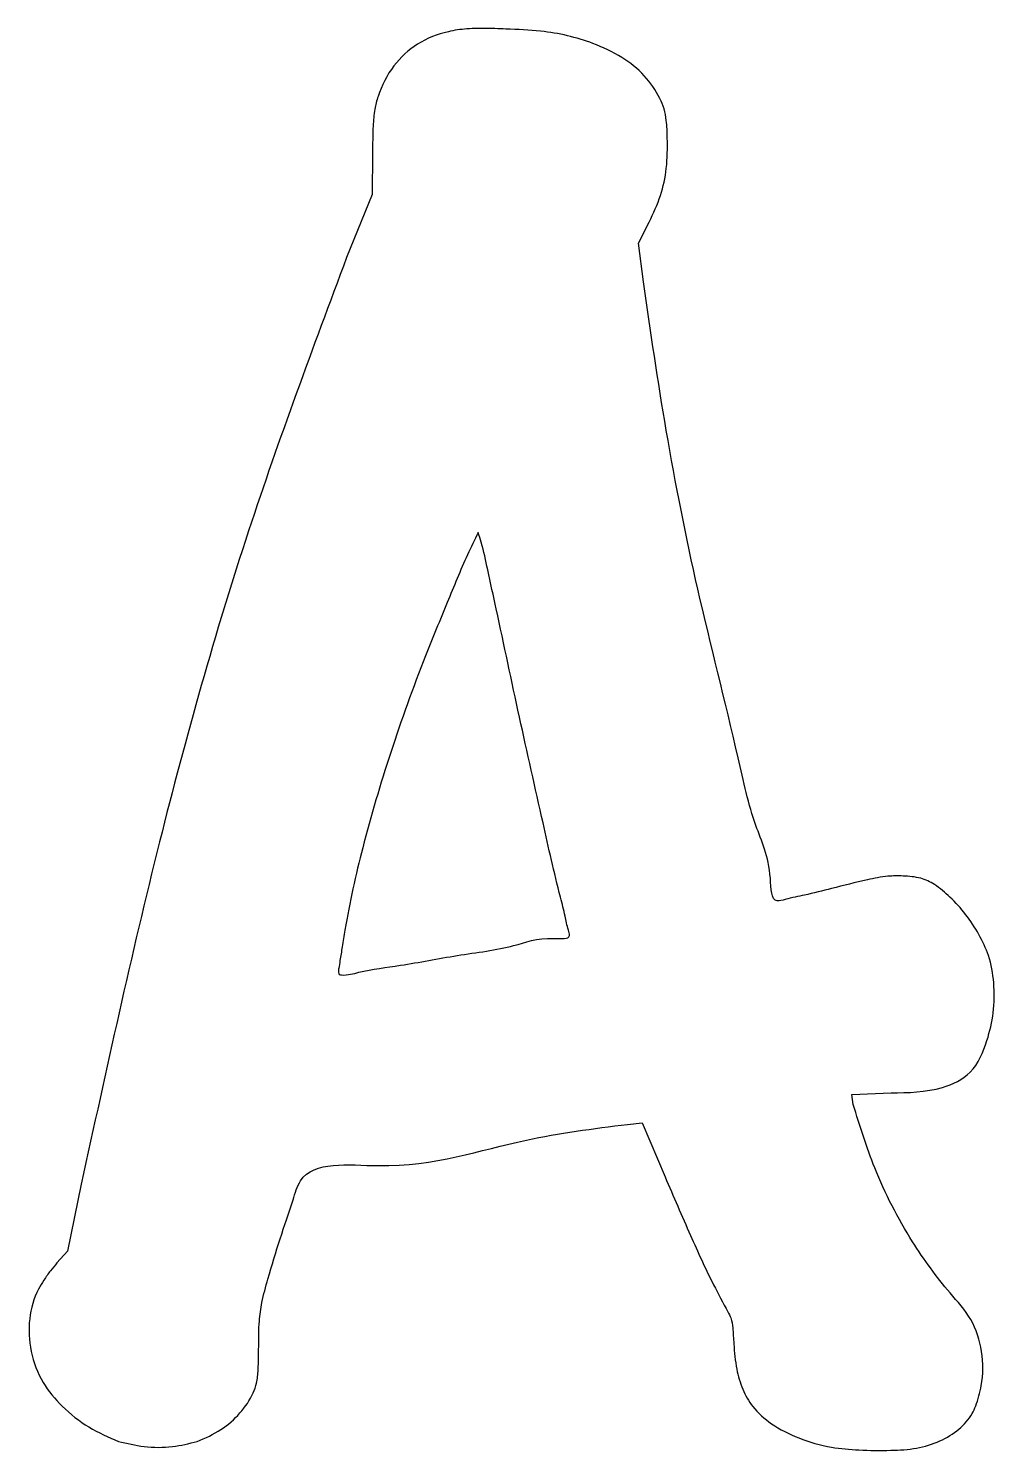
# Model space of a CAD drawing. Extents: x -936 to -617, y 391 to 860.
import ezdxf

# ---------------------------------------------------------------- set-up
doc = ezdxf.new("R2010")
doc.units = 0
doc.layers.add('Layer_1', color=7, linetype='CONTINUOUS')

msp = doc.modelspace()

# ---------------------------------------------------------------- linework, layer by layer
at = {"layer": 'Layer_1', "color": 7}
for points in [[(-787.604561, 860.151283), (-787.604682, 860.152139)], [(-822.284387, 819.028699), (-822.418636, 805.428698), (-830.81862, 784.6287)], [(-733.010827, 776.635661), (-734.659245, 789.441916), (-731.126445, 796.305973)], [(-663.87332, 505.505975), (-664.393625, 508.784096), (-651.442061, 509.354411)], [(-738.224882, 499.001288), (-733.427996, 499.499732), (-725.903017, 481.663778)], [(-918.234255, 479.314636), (-922.724878, 457.202132), (-926.242046, 453.369328)]]:
    msp.add_lwpolyline(points, dxfattribs=at)
msp.add_lwpolyline([(-787.503088, 694.038077)], close=True, dxfattribs=at)
for points, knots in [([(-787.604682, 860.152139), (-788.809395, 860.123215), (-791.046153, 860.069513), (-794.283882, 859.698499), (-799.889718, 858.631657), (-807.726302, 855.65452), (-815.936716, 848.008355), (-819.899199, 840.022288), (-821.760654, 833.185843), (-822.200719, 826.874187), (-822.25234, 822.033731), (-822.284387, 819.028699)], [0, 0, 0, 0, 3.613813, 6.709668, 9.761105, 20.73967, 31.312643, 42.628942, 46.996127, 52.50686, 61.529257, 61.529257, 61.529257, 61.529257]), ([(-731.126445, 796.305973), (-729.760889, 799.205663), (-727.10173, 804.852247), (-725.131403, 814.315587), (-725.057542, 822.650867), (-725.318972, 829.21123), (-726.041325, 833.646887), (-728.284861, 838.753665), (-732.522302, 844.986546), (-740.22917, 851.16029), (-749.044072, 855.185994), (-758.075512, 857.98288), (-767.695558, 859.498396), (-775.697163, 859.886292), (-781.738983, 860.087096), (-784.839831, 860.161317), (-786.733608, 860.154444), (-787.604561, 860.151283)], [0, 0, 0, 0, 9.589101, 18.672922, 28.720369, 34.523846, 38.380423, 42.103614, 51.163921, 60.706686, 71.32463, 80.061703, 89.006959, 100.452698, 104.075697, 107.144072, 109.75685, 109.75685, 109.75685, 109.75685]), ([(-830.81862, 784.6287), (-841.974824, 754.761131), (-865.576669, 691.573892), (-894.242491, 589.403444), (-910.024127, 516.9877), (-918.234255, 479.314636)], [0, 0, 0, 0, 95.618253, 202.288087, 317.955025, 317.955025, 317.955025, 317.955025]), ([(-671.007708, 576.730961), (-674.006408, 575.955853), (-679.164198, 574.622661), (-684.837896, 573.57375), (-691.021005, 571.661295), (-690.786794, 585.72968), (-697.04201, 598.043311), (-704.277931, 631.627172), (-715.281749, 673.781154), (-725.718929, 726.399752), (-730.640825, 760.308057), (-733.010827, 776.635661)], [0, 0, 0, 0, 9.161016, 15.757027, 18.365151, 26.090929, 44.248254, 67.297638, 124.376544, 177.721409, 227.26402, 227.26402, 227.26402, 227.26402]), ([(-787.503088, 694.038077), (-787.148171, 692.96467), (-785.819096, 688.94503), (-784.076327, 680.468172), (-779.83003, 661.291885), (-774.01738, 633.445451), (-766.831676, 601.705736), (-761.984666, 579.982765), (-758.841261, 568.068265), (-758.135073, 564.111976), (-756.664379, 559.787024), (-767.075968, 561.005694), (-776.57258, 556.93028), (-794.7245, 554.890865), (-811.228849, 551.433936), (-824.30139, 549.975028), (-830.630426, 548.034639), (-833.313779, 548.300433), (-833.627698, 549.337686), (-833.33313, 550.829357), (-832.90291, 553.63386), (-832.20078, 557.822366), (-830.248607, 570.330818), (-825.419166, 591.830061), (-816.452599, 621.991382), (-806.826572, 648.86681), (-797.890843, 670.415776), (-792.306041, 684.039994), (-788.673304, 691.602093), (-787.503088, 694.038077)], [0, 0, 0, 0, 3.390257, 12.695651, 25.913739, 62.336622, 98.089428, 123.256112, 129.713752, 134.358251, 136.185403, 141.392994, 154.879417, 173.725233, 192.725059, 206.615386, 212.389841, 213.16432, 213.916235, 215.227303, 217.794749, 222.381034, 227.993243, 255.75396, 288.40413, 322.345409, 341.334217, 358.392725, 366.499108, 366.499108, 366.499108, 366.499108]), ([(-651.442061, 509.354411), (-645.750347, 509.448158), (-636.568754, 509.599387), (-624.011209, 515.523091), (-619.781151, 525.843695), (-617.405052, 535.867814), (-617.293238, 545.428002), (-618.843162, 554.265786), (-622.393298, 561.752293), (-626.621444, 568.274628), (-631.684882, 573.700534), (-636.517952, 577.963529), (-641.857276, 580.465675), (-647.171226, 580.880347), (-653.084467, 580.894147), (-660.959825, 579.236148), (-667.093688, 577.706823), (-671.007708, 576.730961)], [0, 0, 0, 0, 17.015676, 27.448853, 39.282806, 48.630109, 58.553075, 67.680588, 75.291866, 83.241133, 90.911228, 97.500621, 102.462536, 108.278558, 113.308247, 120.180338, 132.297185, 132.297185, 132.297185, 132.297185]), ([(-725.903017, 481.663778), (-723.115784, 475.242023), (-717.940061, 463.317218), (-711.237081, 448.377417), (-706.432446, 439.532754), (-703.950261, 434.908421), (-703.507469, 431.238811), (-703.173969, 425.622823), (-702.631561, 418.756859), (-700.573154, 411.732094), (-696.943766, 405.297727), (-690.582263, 399.640098), (-681.605505, 395.247637), (-671.810812, 392.409958), (-661.530184, 391.551309), (-652.170699, 391.468391), (-643.115601, 391.934879), (-635.398953, 394.29928), (-629.042029, 398.159108), (-625.126968, 402.409069), (-623.402469, 406.387359), (-622.422081, 409.462143), (-621.034445, 415.390549), (-621.049792, 424.140217), (-624.459333, 435.110588), (-634.371987, 445.757516), (-645.927064, 461.801387), (-656.850147, 482.732406), (-661.707519, 498.483079), (-663.87332, 505.505975)], [0, 0, 0, 0, 21.010906, 39.015965, 49.021859, 51.309321, 54.640194, 59.932546, 68.281693, 75.195158, 81.736955, 90.181369, 100.263671, 111.520748, 120.559954, 131.111556, 139.62498, 147.643507, 155.028924, 161.764667, 164.513638, 167.979033, 171.441639, 182.748692, 193.811008, 204.954594, 225.828824, 253.19946, 275.223526, 275.223526, 275.223526, 275.223526]), ([(-859.788941, 425.82785), (-859.786147, 428.616641), (-859.781293, 433.461727), (-858.765939, 440.924554), (-856.200177, 449.880672), (-852.871453, 461.270929), (-849.100022, 471.693205), (-844.542997, 487.546199), (-808.933134, 482.407851), (-777.541935, 494.019592), (-749.556532, 497.565503), (-738.224882, 499.001288)], [0, 0, 0, 0, 8.359263, 14.522907, 22.511178, 36.308177, 49.863664, 56.629039, 82.691984, 132.258373, 165.984647, 165.984647, 165.984647, 165.984647]), ([(-926.242046, 453.369328), (-926.964721, 452.514764), (-928.508903, 450.688768), (-930.520881, 447.765601), (-933.606696, 442.83489), (-935.839992, 434.781515), (-935.226879, 424.051687), (-931.514476, 413.8801), (-924.480537, 405.639325), (-916.059486, 398.88156), (-909.315743, 395.941741), (-905.981117, 394.488068)], [0, 0, 0, 0, 3.355543, 7.169979, 10.63552, 20.780933, 31.560675, 42.482761, 52.58336, 63.696563, 74.566936, 74.566936, 74.566936, 74.566936]), ([(-880.042069, 394.466903), (-877.355587, 395.64775), (-872.116978, 397.95039), (-865.764301, 403.560975), (-862.037982, 409.0449), (-860.231, 414.027963), (-859.857191, 419.219884), (-859.815387, 423.267304), (-859.788941, 425.82785)], [0, 0, 0, 0, 8.758475, 17.078927, 25.051209, 28.387587, 32.855673, 40.55017, 40.55017, 40.55017, 40.55017]), ([(-905.981117, 394.488068), (-903.192492, 393.834944), (-897.354636, 392.467658), (-888.480133, 392.433389), (-882.738045, 393.817191), (-880.042069, 394.466903)], [0, 0, 0, 0, 8.579302, 17.960368, 26.263131, 26.263131, 26.263131, 26.263131])]:
    msp.add_open_spline(points, degree=3, knots=knots, dxfattribs=at)

doc.saveas('drawing.dxf')
